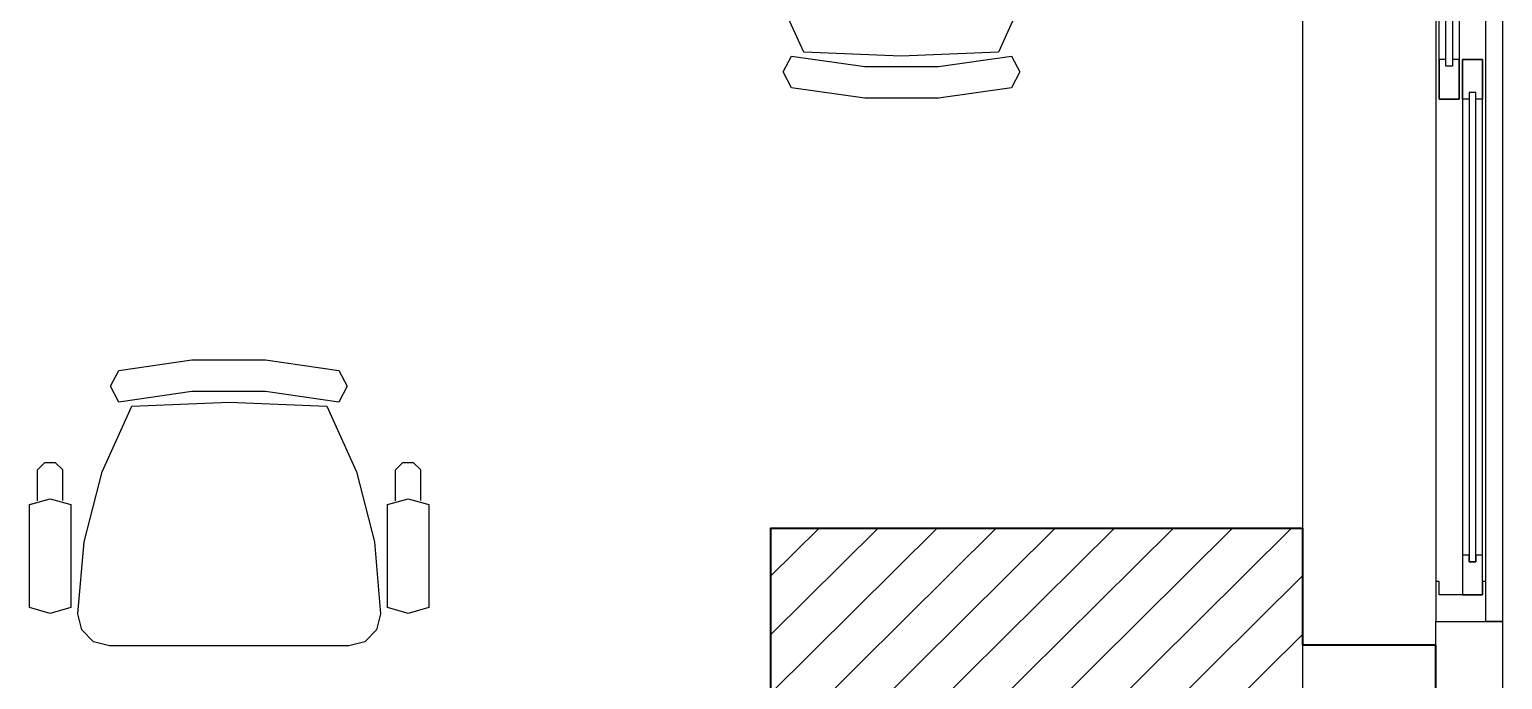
# Model space of a CAD drawing. Header units: metres. Extents: x -8 to 211, y -5 to 120.
# Drawn here: x 172.178 to 174.391, y 100.022 to 100.999 of the extents above; entities that cross this region are included whole.
import ezdxf

# ---------------------------------------------------------------- set-up
doc = ezdxf.new("R2010")
doc.units = ezdxf.units.M
doc.header["$LTSCALE"] = 0.8
doc.header["$MEASUREMENT"] = 0
doc.layers.get('0').update_dxf_attribs({"linetype": 'CONTINUOUS'})
for name, color, linetype in [('A_CHASS', 4, 'CONTINUOUS'), ('A_EQMP', 142, 'CONTINUOUS'), ('A_HACH_STRUC', 7, 'CONTINUOUS'), ('ARchi-Murs porteurs', 7, 'CONTINUOUS'), ('P-FENETRE', 5, 'CONTINUOUS')]:
    doc.layers.add(name, color=color, linetype=linetype)
doc.layers.add('A_MURS_STRU', color=7, linetype='CONTINUOUS', lineweight=40)

# ---------------------------------------------------------------- blocks, each defined once
blk = doc.blocks.new('1310-fencoul')
at = {"color": 0}
for points in [[(0, 0.1), (1.63, 0.1), (1.63, 0.075), (0, 0.075)], [(0, 0), (1.63, 0), (1.63, 0.075), (0, 0.075)], [(1.59, 0.07), (0.785, 0.07), (0.785, 0.04), (1.59, 0.04)], [(0.04, 0.035), (0.845, 0.035), (0.845, 0.005), (0.04, 0.005)]]:
    blk.add_lwpolyline(points, close=True, dxfattribs=at)
for points in [[(0.06, 0.075), (0.06, 0.07), (0.04, 0.07), (0.04, 0.005), (0.06, 0.005), (0.06, 0), (0, 0), (0, 0.075)], [(0.845, 0.04), (0.785, 0.04), (0.785, 0.07), (0.845, 0.07), (0.845, 0.06), (0.835, 0.06), (0.835, 0.05), (0.845, 0.05)], [(1.53, 0.04), (1.59, 0.04), (1.59, 0.07), (1.53, 0.07), (1.53, 0.06), (1.54, 0.06), (1.54, 0.05), (1.53, 0.05)], [(1.57, 0.075), (1.57, 0.07), (1.59, 0.07), (1.59, 0.005), (1.57, 0.005), (1.57, 0), (1.63, 0), (1.63, 0.075)], [(1.54, 0.06), (0.835, 0.06), (0.835, 0.05), (1.54, 0.05)], [(0.1, 0.005), (0.04, 0.005), (0.04, 0.035), (0.1, 0.035), (0.1, 0.025), (0.09, 0.025), (0.09, 0.015), (0.1, 0.015)], [(0.09, 0.025), (0.795, 0.025), (0.795, 0.015), (0.09, 0.015)], [(0.785, 0.005), (0.845, 0.005), (0.845, 0.035), (0.785, 0.035), (0.785, 0.025), (0.795, 0.025), (0.795, 0.015), (0.785, 0.015)]]:
    blk.add_lwpolyline(points, close=True)
blk = doc.blocks.new('A$C35AF5110')
at = {"layer": 'P-FENETRE'}
blk.add_lwpolyline([(0, 0.16), (0, -0.16), (-0.1, -0.16), (-0.1, 0.16)], close=True, dxfattribs=at)
at = {"layer": 'P-FENETRE', "color": 7, "rotation": 90}
blk.add_blockref('1310-fencoul', (0, -1.79), dxfattribs=at)
blk = doc.blocks.new('FAU-60')
for points in [[(-16.53, -6.34), (-5.55, -4.76), (5.55, -4.76), (16.5, -6.34), (17.76, -3.96), (16.5, -1.58), (5.55, 0), (-5.55, 0), (-16.53, -1.58), (-17.79, -3.96)], [(20.34, -42.37), (22.09, -40.59), (22.66, -38.16), (21.74, -27.35), (19.02, -16.83), (14.55, -6.94), (-0.07, -6.34), (-14.72, -6.94), (-19.19, -16.83), (-21.92, -27.35), (-22.8, -38.16), (-22.23, -40.59), (-20.48, -42.37), (-18.07, -43), (17.93, -43)], [(-23.87, -37.24), (-23.87, -21.76), (-26.99, -20.9), (-30.09, -21.76), (-30.09, -37.24), (-26.99, -38.1)], [(29.94, -37.24), (29.94, -21.76), (26.82, -20.9), (23.72, -21.76), (23.72, -37.24), (26.82, -38.1)]]:
    blk.add_lwpolyline(points, close=True)
for points in [[(-25.07, -21.18), (-25.07, -16.51), (-26.19, -15.45), (-27.71, -15.42), (-28.82, -16.48), (-28.82, -21.16)], [(28.74, -21.18), (28.74, -16.51), (27.62, -15.45), (26.1, -15.42), (24.98, -16.48), (24.98, -21.16)], [(29.91, -21.76), (26.82, -20.9)]]:
    blk.add_lwpolyline(points)
blk = doc.blocks.new('Bur-double')
for p, rotation in [((-50.34, -60.28), 90), ((165.34, -161.4), 270)]:
    blk.add_blockref('FAU-60', p, dxfattribs=dict(rotation=rotation))

msp = doc.modelspace()

# ---------------------------------------------------------------- hatches: boundary and pattern name
at = {"layer": 'A_HACH_STRUC'}
h = msp.add_hatch(dxfattribs=at)
h.set_pattern_fill('ANSI31', color=8, scale=0.5, angle=359.7696, style=0)
h.set_pattern_definition([(44.7696, (173.29121, 99.64947), (-0.044016, 0.0443715), [])])
h.paths.add_polyline_path([(174.091, 100.2495), (173.2912, 100.2495), (173.2912, 99.6495), (174.091, 99.6495)])

# ---------------------------------------------------------------- linework, layer by layer
at = {"layer": 'A_MURS_STRU', "color": 8}
msp.add_lwpolyline([(174.2912, 100.0743), (174.091, 100.0743), (174.091, 100.2495), (173.2912, 100.2495), (173.2912, 99.6495), (174.0912, 99.6495), (174.0912, 99.8246), (174.2912, 99.8246)], close=True, dxfattribs=at)
at = {"layer": 'ARchi-Murs porteurs', "color": 8}
msp.add_lwpolyline([(174.091, 93.1597), (174.091, 112.5395)], dxfattribs=at)

# ---------------------------------------------------------------- block references
at = {"layer": 'A_CHASS', "color": 8, "rotation": 180}
msp.add_blockref('A$C35AF5110', (174.2912, 99.9495), dxfattribs=at)
at = {"layer": 'A_EQMP', "color": 8, "linetype": 'Continuous', "xscale": -0.009999999999990905, "yscale": 0.009999999999990905, "zscale": 0.01, "rotation": 270}
for p in [(174.091, 101.3995), (174.091, 98.8495)]:
    msp.add_blockref('Bur-double', p, dxfattribs=at)

doc.saveas('drawing.dxf')
